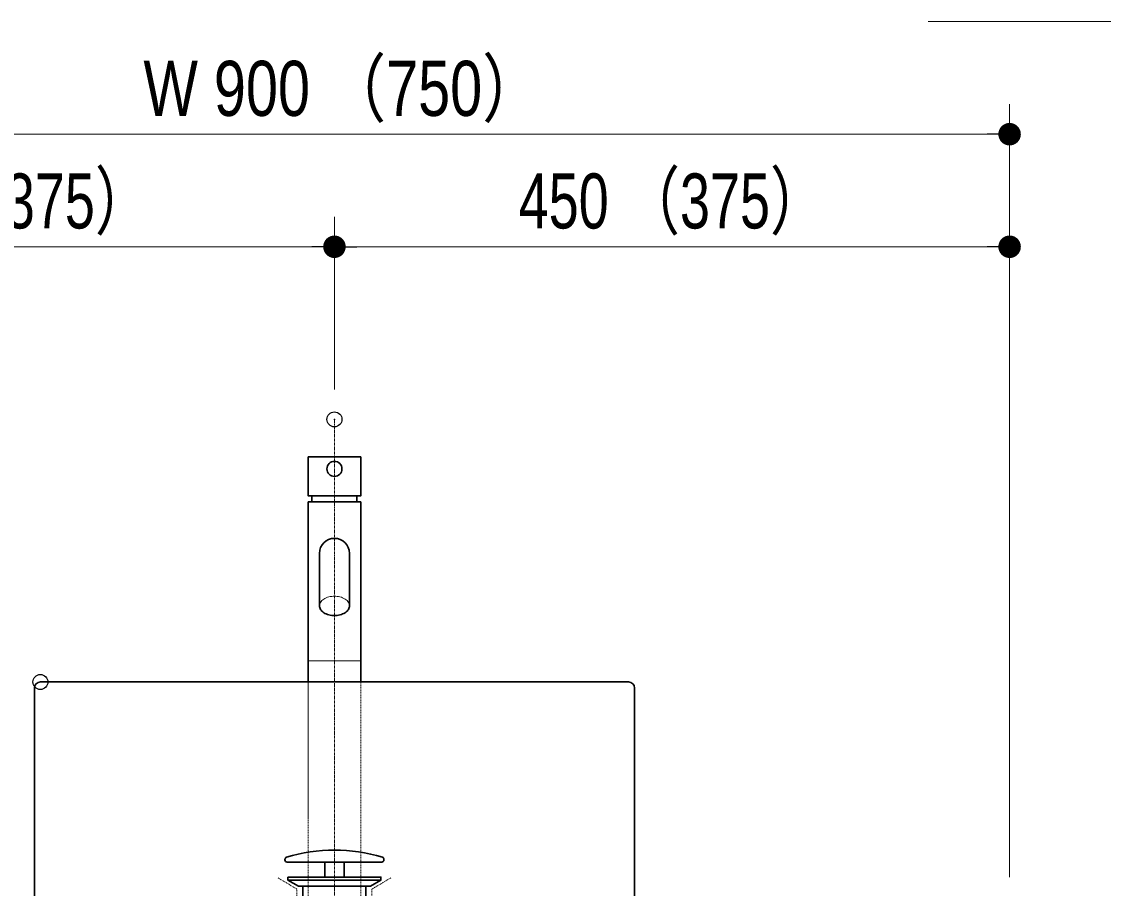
# Model space of a CAD drawing. Units: millimetres, scale not verified. Extents: x -6062 to 6062, y -3045 to 3045.
# Drawn here: x -2276 to -1555, y -1368 to -790 of the extents above; entities that cross this region are included whole.
import ezdxf
from ezdxf.enums import TextEntityAlignment as Align

# ---------------------------------------------------------------- set-up
doc = ezdxf.new("R2010")
doc.units = ezdxf.units.MM
doc.header["$LTSCALE"] = 20
doc.header["$PDMODE"] = 32
doc.header["$PDSIZE"] = 10
doc.linetypes.add('USER1', pattern=[1.11, 0.71, -0.4])
doc.linetypes.add('USER2', pattern=[2.91, 1.76, -0.4, 0.35, -0.4])
for name, color, linetype, lineweight in [('0-0_5ボウル・キャビネット', 7, 'Continuous', 15), ('0-1_4給排水', 7, 'Continuous', 30), ('0-4_0', 7, 'Continuous', 25), ('0-6_2寸法-1', 7, 'Continuous', 15), ('0-7_2寸法-3', 7, 'Continuous', 15)]:
    doc.layers.add(name, color=color, linetype=linetype, lineweight=lineweight)
doc.layers.add('0-5_Defpoints', color=7, linetype='Continuous')
doc.styles.add('ＭＳ Ｐゴシック', font='')
doc.styles.get('ＭＳ Ｐゴシック').set_extended_font_data('MS PGothic')

# ---------------------------------------------------------------- blocks, each defined once
blk = doc.blocks.new('_Dot')
at = {"layer": '0-4_0'}
blk.add_line((-10, 0), (-20, 0), dxfattribs=at)
for points in [[(0, 0), (-3.09, 9.51), (-1.87, 9.82)], [(0, 0), (-1.87, 9.82), (-0.63, 9.98)], [(0, 0), (-0.63, 9.98), (0.63, 9.98)], [(0, 0), (0.63, 9.98), (1.87, 9.82)], [(0, 0), (1.87, 9.82), (3.09, 9.51)], [(0, 0), (-10, 0), (-9.92, 1.25)], [(0, 0), (-9.92, -1.25), (-10, 0)], [(0, 0), (-9.92, 1.25), (-9.69, 2.49)], [(0, 0), (-9.69, -2.49), (-9.92, -1.25)], [(0, 0), (-9.69, 2.49), (-9.3, 3.68)], [(0, 0), (-9.3, -3.68), (-9.69, -2.49)], [(0, 0), (-9.3, 3.68), (-8.76, 4.82)], [(0, 0), (-8.76, -4.82), (-9.3, -3.68)], [(0, 0), (-8.76, 4.82), (-8.09, 5.88)], [(0, 0), (-8.09, -5.88), (-8.76, -4.82)], [(0, 0), (-8.09, 5.88), (-7.29, 6.85)], [(0, 0), (-7.29, -6.85), (-8.09, -5.88)], [(0, 0), (-7.29, 6.85), (-6.37, 7.71)], [(0, 0), (-6.37, -7.71), (-7.29, -6.85)], [(0, 0), (-6.37, 7.71), (-5.36, 8.44)], [(0, 0), (-5.36, -8.44), (-6.37, -7.71)], [(0, 0), (-5.36, 8.44), (-4.26, 9.05)], [(0, 0), (-4.26, -9.05), (-5.36, -8.44)], [(0, 0), (-4.26, 9.05), (-3.09, 9.51)], [(0, 0), (-3.09, -9.51), (-4.26, -9.05)], [(0, 0), (-1.87, -9.82), (-3.09, -9.51)], [(0, 0), (-0.63, -9.98), (-1.87, -9.82)], [(0, 0), (0.63, -9.98), (-0.63, -9.98)], [(0, 0), (3.09, 9.51), (4.26, 9.05)], [(0, 0), (4.26, 9.05), (5.36, 8.44)], [(0, 0), (5.36, 8.44), (6.37, 7.71)], [(0, 0), (6.37, 7.71), (7.29, 6.85)], [(0, 0), (7.29, 6.85), (8.09, 5.88)], [(0, 0), (8.09, 5.88), (8.76, 4.82)], [(0, 0), (8.76, 4.82), (9.3, 3.68)], [(0, 0), (9.3, 3.68), (9.69, 2.49)], [(0, 0), (9.69, 2.49), (9.92, 1.25)], [(0, 0), (9.92, 1.25), (10, 0)], [(0, 0), (1.87, -9.82), (0.63, -9.98)], [(0, 0), (3.09, -9.51), (1.87, -9.82)], [(0, 0), (4.26, -9.05), (3.09, -9.51)], [(0, 0), (5.36, -8.44), (4.26, -9.05)], [(0, 0), (6.37, -7.71), (5.36, -8.44)], [(0, 0), (7.29, -6.85), (6.37, -7.71)], [(0, 0), (8.09, -5.88), (7.29, -6.85)], [(0, 0), (8.76, -4.82), (8.09, -5.88)], [(0, 0), (9.3, -3.68), (8.76, -4.82)], [(0, 0), (9.69, -2.49), (9.3, -3.68)], [(0, 0), (9.92, -1.25), (9.69, -2.49)], [(0, 0), (10, 0), (9.92, -1.25)]]:
    blk.add_solid(points, dxfattribs=at)
blk = doc.blocks.new('グループ-61')
at = {"layer": '0-0_5ボウル・キャビネット', "lineweight": 30}
for p, q in [((-9520, -24600), (-1680, -24600)), ((-9600, -27600), (-9600, -24680))]:
    blk.add_line(p, q, dxfattribs=at)
blk.add_lwpolyline([(-1600, -24680), (-1600, -27600), (-9600, -27600)], dxfattribs=at)
at = {"layer": '0-0_5ボウル・キャビネット', "linetype": 'USER1'}
blk.add_lwpolyline([(-4850, -27211.1), (-5100, -27360), (-5100, -27560), (-6100, -27560), (-6100, -27360), (-6350, -27211.1)], dxfattribs=at)
at = {"layer": '0-0_5ボウル・キャビネット', "lineweight": 30}
for centre, start, end in [((-9520, -24680), 90, 180), ((-1680, -24680), 0, 90)]:
    blk.add_arc(centre, 80, start, end, dxfattribs=at)
blk = doc.blocks.new('グループ-64')
at = {"layer": '0-1_4給排水', "linetype": 'USER2', "lineweight": 15}
blk.add_line((-5600, -42400), (-5600, -21100), dxfattribs=at)
at = {"layer": '0-1_4給排水'}
for p, q in [((-6260, -26965.2), (-6260, -26970)), ((-4940, -26970), (-4940, -26965.2)), ((-6230, -27000), (-4970, -27000))]:
    blk.add_line(p, q, dxfattribs=at)
for points in [[(-5730, -27000), (-5470, -27000), (-5470, -27200), (-5730, -27200)], [(-6220, -27200), (-4980, -27200), (-4980, -27240), (-6220, -27240)], [(-6081.3, -27320), (-6220, -27240), (-4980, -27240), (-5120.2, -27320)], [(-6020, -27320), (-5180, -27320), (-5180, -27560), (-6020, -27560)]]:
    blk.add_lwpolyline(points, close=True, dxfattribs=at)
for centre, radius, start, end in [((-6230, -26965.2), 30, 107.1832, 180), ((-5600, -29002.5), 2162.5, 72.8168, 107.1832), ((-4970, -26965.2), 30, 0, 72.8168), ((-6230, -26970), 30, 180, 270), ((-4970, -26970), 30, 270, 0)]:
    blk.add_arc(centre, radius, start, end, dxfattribs=at)
blk = doc.blocks.new('グループ-66')
at = {"layer": '0-1_4給排水'}
for p, q in [((-5900, -22120), (-5900, -22200)), ((-5300, -22120), (-5300, -22200))]:
    blk.add_line(p, q, dxfattribs=at)
at = {"layer": '0-1_4給排水', "lineweight": 15}
blk.add_line((-5250, -24320), (-5950, -24320), dxfattribs=at)
at = {"layer": '0-1_4給排水'}
blk.add_lwpolyline([(-5950, -21600), (-5950, -22120), (-5250, -22120), (-5250, -21600)], close=True, dxfattribs=at)
for points in [[(-5250, -24600), (-5250, -22200), (-5950, -22200), (-5950, -24600)], [(-5800, -22885.7), (-5800, -23585.7), (-5799.2, -23597.3), (-5796.7, -23609.1), (-5792.3, -23621.1), (-5786, -23633), (-5777.7, -23644.8), (-5767.4, -23656.1), (-5755.3, -23666.8), (-5741.4, -23676.6), (-5726.1, -23685.5), (-5709.4, -23693.3)], [(-5709.4, -23693.3), (-5691.9, -23699.9), (-5673.6, -23705.3), (-5655, -23709.3), (-5636.4, -23712.1), (-5618, -23713.8), (-5600, -23714.3), (-5582, -23713.8), (-5563.6, -23712.1), (-5545, -23709.3), (-5526.4, -23705.3), (-5508.1, -23699.9), (-5490.6, -23693.3), (-5473.9, -23685.5), (-5458.6, -23676.6), (-5444.7, -23666.8), (-5432.6, -23656.1), (-5422.3, -23644.8), (-5414, -23633), (-5407.7, -23621.1), (-5403.3, -23609.1), (-5400.8, -23597.3), (-5400, -23585.7), (-5400, -22885.7)]]:
    blk.add_lwpolyline(points, dxfattribs=at)
at = {"layer": '0-1_4給排水', "lineweight": 15}
blk.add_lwpolyline([(-5400, -23585.7), (-5400.8, -23574.2), (-5403.3, -23562.3), (-5407.7, -23550.3), (-5414, -23538.4), (-5422.3, -23526.7), (-5432.6, -23515.4), (-5444.7, -23504.7), (-5458.6, -23494.8), (-5473.9, -23485.9), (-5490.6, -23478.1), (-5508.1, -23471.5), (-5526.4, -23466.2), (-5545, -23462.1), (-5563.6, -23459.3), (-5582, -23457.7), (-5600, -23457.2), (-5618, -23457.7), (-5636.4, -23459.3), (-5655, -23462.1), (-5673.6, -23466.2), (-5691.9, -23471.5), (-5709.4, -23478.1), (-5726.1, -23485.9), (-5741.4, -23494.8), (-5755.3, -23504.7), (-5767.4, -23515.4), (-5777.7, -23526.7), (-5786, -23538.4), (-5792.3, -23550.3), (-5796.7, -23562.3), (-5799.2, -23574.2), (-5800, -23585.7)], dxfattribs=at)
at = {"layer": '0-1_4給排水', "linetype": 'USER1', "lineweight": 15}
blk.add_lwpolyline([(-5950, -24600), (-5950, -27520), (-5250, -27520), (-5250, -24600)], dxfattribs=at)
at = {"layer": '0-1_4給排水'}
blk.add_circle((-5600, -21760), 100, dxfattribs=at)
for start, end in [(90, 180), (0, 90)]:
    blk.add_arc((-5600, -22885.7), 200, start, end, dxfattribs=at)

msp = doc.modelspace()

# ---------------------------------------------------------------- linework, layer by layer
at = {"layer": '0-5_Defpoints'}
for p in [(-2067.5, -940), (-1617.5, -940), (-2067.5, -1055), (-2263.5, -1230)]:
    msp.add_point(p, dxfattribs=at)
at = {"layer": '0-6_2寸法-1'}
for p, q in [((-1617.5, -920), (-1617.5, -845)), ((-1632.51, -865), (-2502.49, -865)), ((-2067.5, -1035), (-2067.5, -920)), ((-2067.5, -1035), (-2067.5, -920)), ((-1617.5, -1360), (-1617.5, -920)), ((-2502.49, -940), (-2082.51, -940)), ((-1632.51, -940), (-2052.49, -940))]:
    msp.add_line(p, q, dxfattribs=at)
at = {"layer": '0-7_2寸法-3'}
msp.add_lwpolyline([(-827.5, -1307), (-393.69, -790), (-1671.82, -790)], dxfattribs=at)

# ---------------------------------------------------------------- block references
at = {"layer": '0-0_5ボウル・キャビネット', "xscale": 0.05, "yscale": 0.05}
msp.add_blockref('グループ-61', (-1787.5, 0), dxfattribs=at)
at = {"layer": '0-1_4給排水', "xscale": 0.05, "yscale": 0.05}
for name in ['グループ-64', 'グループ-66']:
    msp.add_blockref(name, (-1787.5, 0), dxfattribs=at)
at = {"layer": '0-6_2寸法-1', "xscale": 0.7503418, "yscale": 0.7503418}
for p in [(-1617.5, -865), (-2067.5, -940), (-1617.5, -940)]:
    msp.add_blockref('_Dot', p, dxfattribs=at)
at = {"layer": '0-6_2寸法-1', "xscale": 0.7503418, "yscale": 0.7503418, "rotation": 180}
msp.add_blockref('_Dot', (-2067.5, -940), dxfattribs=at)

# ---------------------------------------------------------------- texts
at = {"layer": '0-6_2寸法-1', "style": 'ＭＳ Ｐゴシック'}
for s, height, width, p in [('W 900 （750）', 36.69, 0.8, (-2194.77, -863.81)), ('450 （375）', 36.66, 0.75, (-2394.71, -938.81)), ('450 （375）', 36.66, 0.75, (-1944.71, -938.81))]:
    msp.add_text(s, height=height, dxfattribs=dict(at, width=width)).set_placement(p, align=Align.BOTTOM_LEFT)

doc.saveas('drawing.dxf')
